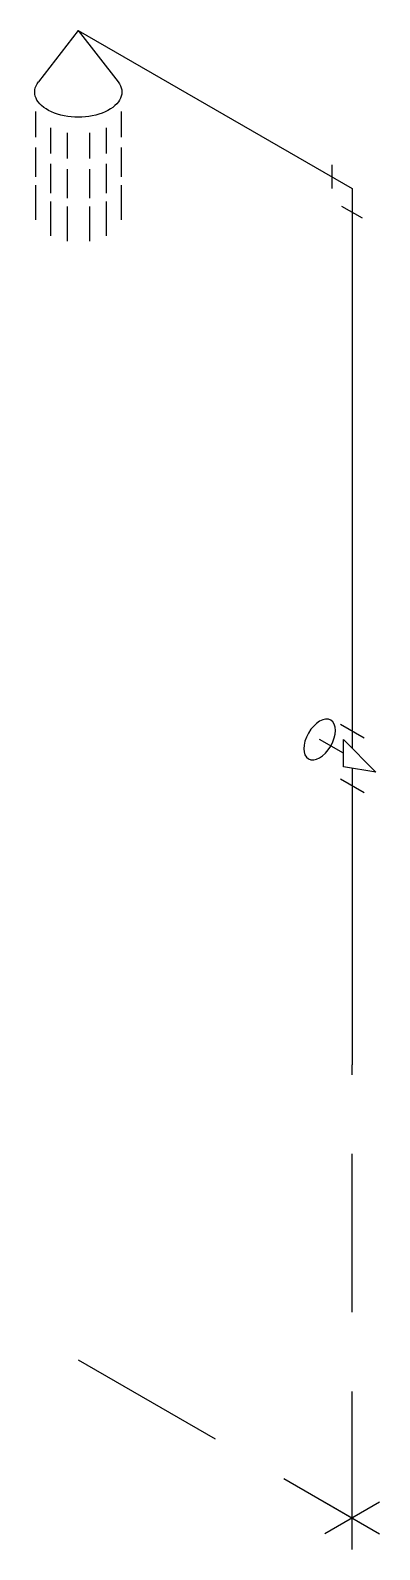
# Model space of a CAD drawing. Header units: millimetres. Extents: x -2841.47 to -2840.91, y 1142.35 to 1144.75.
import ezdxf

# ---------------------------------------------------------------- set-up
doc = ezdxf.new("R2010")
doc.units = ezdxf.units.MM
doc.linetypes.add('HIDDEN', pattern=[0.375, 0.25, -0.125])
doc.layers.add('Hds_iso_símbolos', color=2, linetype='Continuous')
doc.layers.add('Hds_iso_tubos', color=5, linetype='Continuous')

msp = doc.modelspace()

# ---------------------------------------------------------------- linework, layer by layer
at = {"layer": 'Hds_iso_símbolos'}
for p, q in [((-2841.3904, 1144.7509), (-2841.4533, 1144.6697)), ((-2841.3904, 1144.7509), (-2841.3275, 1144.6697)), ((-2841.458, 1144.6227), (-2841.458, 1144.5823)), ((-2841.3227, 1144.6227), (-2841.3227, 1144.5823)), ((-2841.4346, 1144.5971), (-2841.4346, 1144.5566)), ((-2841.4082, 1144.5889), (-2841.4082, 1144.5485)), ((-2841.3726, 1144.5889), (-2841.3726, 1144.5485)), ((-2841.3462, 1144.5971), (-2841.3462, 1144.5566)), ((-2841.458, 1144.5658), (-2841.458, 1144.5195)), ((-2841.3227, 1144.5658), (-2841.3227, 1144.5195)), ((-2841.4346, 1144.5401), (-2841.4346, 1144.4939)), ((-2841.3462, 1144.5401), (-2841.3462, 1144.4939)), ((-2840.9898, 1144.5384), (-2840.9898, 1144.5009)), ((-2841.4082, 1144.5319), (-2841.4082, 1144.4857)), ((-2841.3726, 1144.5319), (-2841.3726, 1144.4857)), ((-2841.458, 1144.5063), (-2841.458, 1144.4518)), ((-2841.3227, 1144.5063), (-2841.3227, 1144.4518)), ((-2841.4346, 1144.4807), (-2841.4346, 1144.4262)), ((-2841.4082, 1144.4725), (-2841.4082, 1144.418)), ((-2841.3726, 1144.4725), (-2841.3726, 1144.418)), ((-2841.3462, 1144.4807), (-2841.3462, 1144.4262)), ((-2840.9411, 1144.454), (-2840.9736, 1144.4728)), ((-2840.9761, 1143.655), (-2840.9386, 1143.6334)), ((-2840.9714, 1143.609), (-2841.0089, 1143.6306)), ((-2840.9714, 1143.5874), (-2840.9714, 1143.6306)), ((-2840.9199, 1143.5793), (-2840.9714, 1143.6306)), ((-2840.9199, 1143.5793), (-2840.9714, 1143.5874)), ((-2840.9761, 1143.5685), (-2840.9386, 1143.5468))]:
    msp.add_line(p, q, dxfattribs=at)
at = {"layer": 'Hds_iso_símbolos', "color": 1, "linetype": 'HIDDEN'}
for p, q in [((-2840.9574, 1142.3509), (-2840.9574, 1143.1166)), ((-2841.3904, 1142.6509), (-2840.9141, 1142.3759)), ((-2841.0007, 1142.4259), (-2840.9141, 1142.3759)), ((-2840.9141, 1142.4259), (-2841.0007, 1142.3759))]:
    msp.add_line(p, q, dxfattribs=at)
at = {"layer": 'Hds_iso_símbolos', "extrusion": (0, 0, -1)}
msp.add_ellipse((-2841.3904, 1144.6535), major_axis=(0.0689, 0), ratio=0.57735, start_param=5.862651, end_param=9.845312, dxfattribs=at)
at = {"layer": 'Hds_iso_símbolos', "color": 2, "linetype": 'Continuous', "extrusion": (0, 0, -1)}
msp.add_ellipse((-2841.0089, 1143.6306), major_axis=(-0.0177, -0.0306), ratio=0.57735, dxfattribs=at)
at = {"layer": 'Hds_iso_tubos', "linetype": 'Continuous'}
for p, q in [((-2841.3904, 1144.7509), (-2840.9574, 1144.5009)), ((-2840.9574, 1144.5009), (-2840.9574, 1143.6166)), ((-2840.9574, 1143.5852), (-2840.9574, 1143.1166))]:
    msp.add_line(p, q, dxfattribs=at)

doc.saveas('drawing.dxf')
